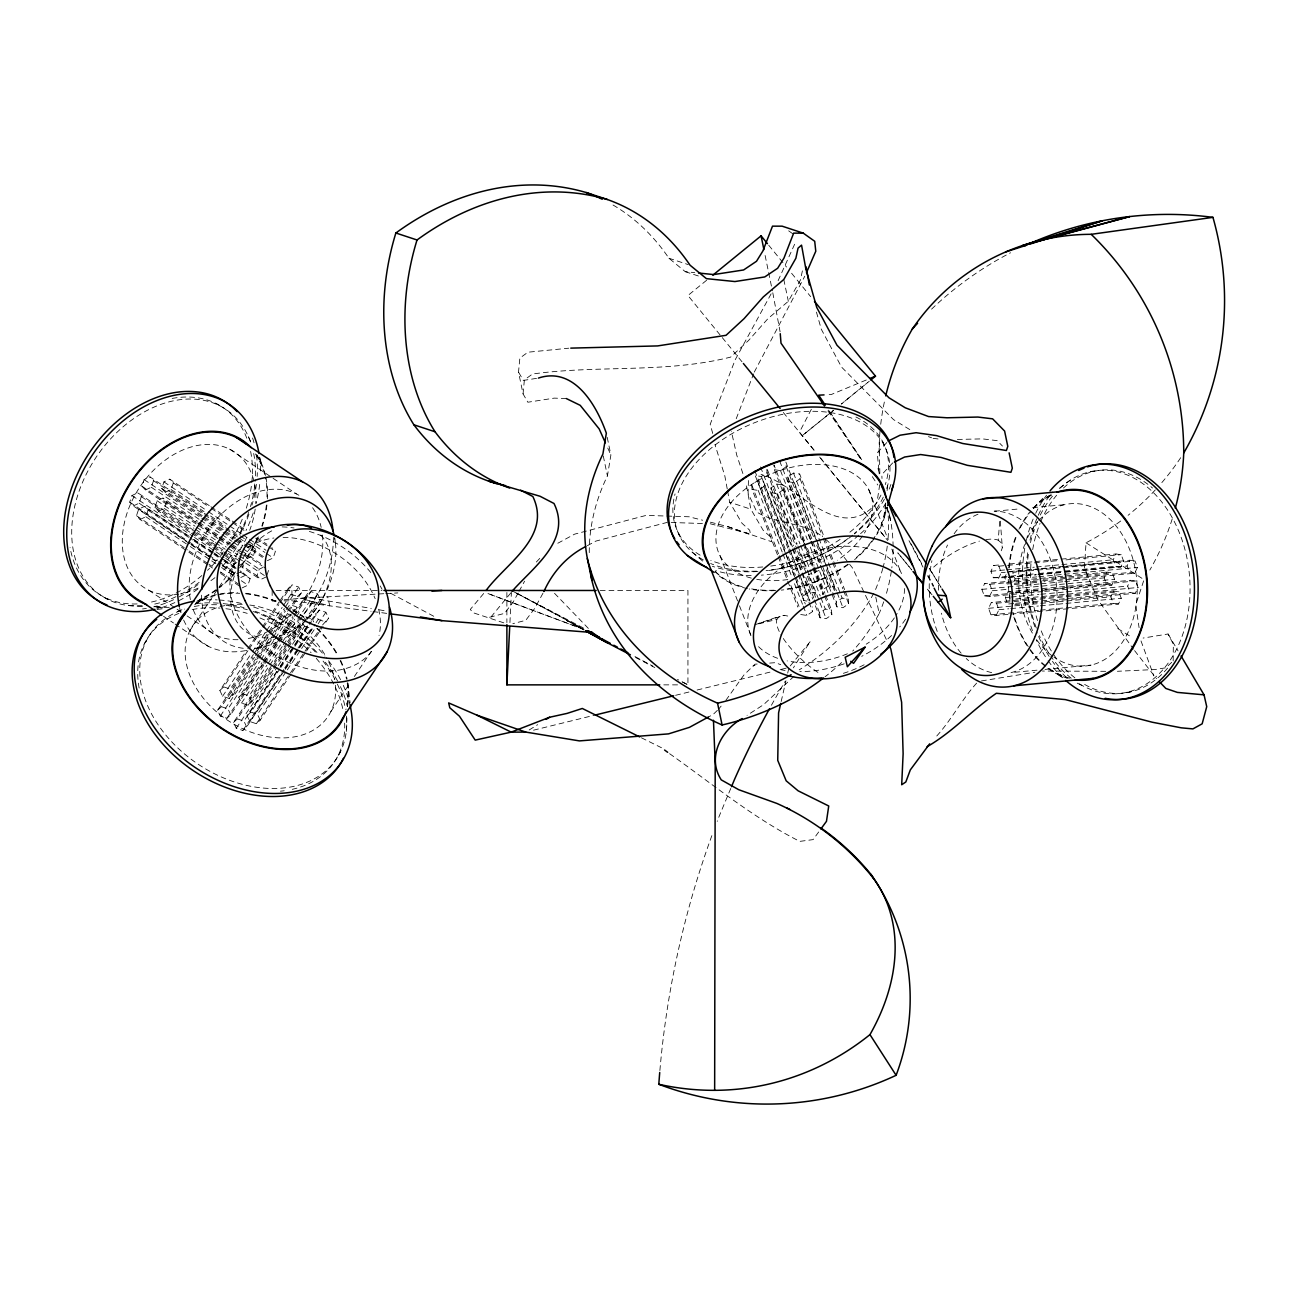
<?xml version="1.0" encoding="UTF-8"?>
<svg xmlns="http://www.w3.org/2000/svg" width="1289" height="1289" viewBox="0 0 1289 1289"><rect width="100%" height="100%" fill="white"/><g stroke="black" fill="none" stroke-linecap="round" stroke-linejoin="round"><path stroke-width="0.75" stroke-dasharray="5 3.75" d="M1173.183 660.951L1173.328 644.178L1168.076 633.995L1143.134 638.055M879.05 453.019L879.291 442.224A247.778 247.778 0 0 1 879.984 431.428M748.426 480.523L748.103 493.349L756.885 512.087C777.058 524.655 803.982 521.868 822.72 536.836M346.306 731.443L346.902 717.957M347.418 706.388L347.676 700.604M509.928 622.603L511.395 592.489M1120.721 520.998A256.318 256.318 0 0 1 1086.047 542.798L1084.42 567.788L1097.745 599.578L1133.385 649.06M1001.247 550.757L1002.326 547.777L1001.666 543.152L998.218 540.22L999.732 521.175M566.274 398.527L554.27 398.124L527.846 402.232L523.06 393.886L518.516 372.086L519.854 358.1L527.942 352.203L568.787 348.191M523.06 393.886L524.381 379.901L532.486 374.019C598.289 364.835 665.527 373.52 730.589 357.117L748.587 340.473L767.841 318.754L788.336 301.288L800.405 280.084L802.596 269.933M883.819 517.115L885.688 501.953M887.09 490.577L887.783 484.89M879.694 484.68L876.987 502.565C839.703 546.02 797.907 484.745 761.026 474.336M589.266 552.643A256.318 199.199 -11.8 0 1 607.425 475.899L610.889 455.017L606.732 435.021M781.182 701.49L785.952 680.689M787.692 673.132L788.997 667.46L779.217 669.861M884.463 517.082L887.106 507.512M189.29 543.442L133.315 505.933L129.722 502.114L131.945 495.54L137.746 492.801L195.364 531.422M217.938 538.528L145.496 489.981L141.919 486.162L144.126 479.605L149.927 476.866L202.615 512.168M133.315 505.933L139.115 503.193L141.339 496.619L137.746 492.801M207.545 564.727L140.05 519.499L136.473 515.681L138.696 509.107L144.497 506.368L192.238 538.367M145.496 489.981L151.296 487.242L153.52 480.684L149.927 476.866M140.05 519.499L145.85 516.76L148.074 510.202L144.497 506.368M189.789 532.148L158.499 511.185L154.922 507.35L157.145 500.793L162.946 498.053L197.523 521.223M201.519 516.551L165.298 492.269L161.705 488.45L163.929 481.893L169.729 479.154L209.253 505.626M158.499 511.185L164.315 508.43L166.523 501.872L162.946 498.053M165.298 492.269L171.099 489.53L173.322 482.972L169.729 479.154M222.207 565.5L235.388 574.33L231.794 570.511L234.018 563.954L239.818 561.214L228.298 553.48M239.335 552.868L247.569 558.395L253.369 555.656L255.593 549.082L247.069 541.96M242.123 587.897L247.923 585.158L250.147 578.6L239.98 570.366M266.372 576.844L260.571 579.583L256.994 575.764L259.218 569.19L265.018 566.451M266.936 575.2L268.595 570.286L263.665 566.967M267.371 560.683L273.171 557.944L275.395 551.37L271.802 547.551M794.62 244.266L777.67 281.647M736.212 418.716L753.582 373.891M754.274 372.102L804.771 276.233M730.75 788.465L719.343 815.856A904.491 895.613 -71.1 0 0 717.216 821.367M1042.769 591.554L989.485 596.565L984.297 595.856L981.864 589.379L984.635 583.579L1012.252 580.985M1006.419 577.714L993.336 577.746L990.903 571.269L993.674 565.468L1001.569 564.727M989.485 596.565L992.256 590.765L989.823 584.288L984.635 583.579M998.524 578.455L1001.295 572.654L998.862 566.177L993.674 565.468M1008.014 614.386L996.171 615.498L990.983 614.805L988.55 608.311L991.322 602.527L1038.676 598.08M1006.097 574.62L1004.711 577.52L1007.144 584.014L1040.674 580.856M996.171 615.498L998.943 609.713L996.51 603.22L991.322 602.527M1013.686 603.51L1007.772 604.058L1005.339 597.58L1008.111 591.78L1014.024 591.232M1013.718 581.806L1015.088 578.922L1012.671 572.429L1134.997 560.941L1137.43 567.418L1134.658 573.218L1043.897 581.742M1111.827 585.061L1106.623 584.368L1104.206 577.875L1106.961 572.09L1112.165 572.783L1114.582 579.277L1111.827 585.061L1070.386 588.96M1120.866 566.967L1115.662 566.258L1113.245 559.764L1116 553.98L1121.204 554.673L1123.621 561.166L1120.866 566.967L1063.634 572.332M1118.498 604.009L1113.309 603.316L1110.876 596.823L1113.648 591.039L1118.836 591.732L1121.269 598.225L1118.498 604.009L1009.98 614.208M1134.658 573.218L1129.47 572.509L1127.037 566.032L1129.809 560.232L1134.997 560.941M1135.303 593.278L1130.099 592.569L1127.666 586.076L1130.437 580.292L1135.625 580.985L1138.058 587.478L1135.303 593.278L1070.176 599.385M811.345 409.306L799.422 432.25L814.6 450.86M771.112 293.844L735.213 359.744L710.207 424.29L712.736 433.458M518.097 593.053L513.473 601.528L504.579 613.371L488.015 617.657M519.032 591.361L524.591 581.178M542.959 593.246L534.629 608.505L525.735 620.347L512.861 623.667M144.239 644.017L146.285 640.955M189.854 630.627L217.857 588.831M218.985 587.172L234.662 563.76M259.46 655.392L232.987 694.916L229.168 698.493L222.594 696.269L219.855 690.469L246.731 650.333M247.842 648.657L261.28 628.597M262.392 626.921L279.181 601.834M219.855 690.469L223.69 686.892L247.955 650.671M249.067 649.028L262.295 629.274M263.407 627.614L278.843 604.573M279.955 602.93L292.087 584.819L298.645 587.043L301.384 592.843L290.363 609.294M222.594 696.269L251.291 653.475M252.386 651.831L265.631 632.061M266.726 630.418L282.178 607.377M283.274 605.733L291.008 594.197L288.269 588.396L292.087 584.819M232.987 694.916L230.248 689.099L253.417 654.538M254.513 652.895L267.758 633.141M268.869 631.481L284.305 608.44M285.417 606.797L298.645 587.043M263.794 665.317L230.699 714.702L226.88 718.295L220.306 716.072L217.567 710.271L252.886 657.583M257.284 651.009L268.321 634.542M269.433 632.899L284.869 609.842M217.567 710.271L221.402 706.694L254.497 657.293M255.593 655.65L268.837 635.896M269.949 634.252L285.385 611.195M286.496 609.552L289.799 604.622L296.357 606.829L299.112 612.646L295.793 617.576M229.168 698.493L255.641 658.985M256.753 657.342L271.093 635.928M272.188 634.285L286.529 612.887M287.64 611.244L297.566 596.42L301.384 592.843M260.571 653.749L289.252 610.954M220.306 716.072L257.832 660.097M258.928 658.453L272.172 638.699M273.268 637.056L288.72 613.999L293.634 615.675M230.699 714.702L227.96 708.902L259.959 661.16M261.055 659.517L274.299 639.763M275.395 638.119L290.847 615.062M291.959 613.419L296.357 606.829M272.849 670.425L251.887 701.699L248.068 705.276L241.51 703.069L238.771 697.268L261.941 662.691M263.037 661.048L276.281 641.294M277.377 639.634L292.829 616.593M293.924 614.95L307.169 595.196L310.987 591.603L317.561 593.826L320.3 599.627L304.849 622.684M238.771 697.268L242.59 693.675L262.44 664.044M263.552 662.401L276.797 642.647M277.892 641.004L293.344 617.947M294.44 616.303L310.987 591.603M226.88 718.295L263.278 663.964M264.39 662.32L277.634 642.567M278.73 640.923L293.07 619.51M264.906 663.674L294.698 619.219M241.51 703.069L266.887 665.205M267.983 663.561L281.228 643.791M282.323 642.148L296.663 620.75M297.775 619.107L309.908 600.996L307.169 595.196M251.887 701.699L249.148 695.899L282.243 646.514M283.354 644.854L298.806 621.814M299.902 620.17L317.561 593.826M284.16 670.924L246.65 726.899L242.815 730.476L236.258 728.253L233.518 722.452L273.236 663.191M274.331 661.547L286.48 643.437M287.576 641.793L300.82 622.039M233.518 722.452L237.337 718.875L272.64 666.187M273.751 664.544L286.996 644.79M288.092 643.147L304.639 618.446M248.068 705.276L272.333 669.072M273.445 667.412L286.69 647.658M287.785 646.015L303.237 622.974M304.333 621.314L316.466 603.22L320.3 599.627M273.961 668.782L287.189 649.012M288.301 647.368L303.753 624.327M236.258 728.253L277.071 667.348M278.182 665.704L291.427 645.95M292.522 644.291L304.655 626.196L303.286 623.28M291.105 674.05L260.217 720.148L256.382 723.741L249.824 721.518L247.085 715.717L279.085 667.976M280.18 666.332L309.972 621.878M311.084 620.235L319.318 610.068L325.875 612.275L328.614 618.076L324.2 624.666M246.65 726.899L243.911 721.099L279.214 668.411M280.309 666.767L293.554 647.014M294.649 645.354L310.101 622.313M247.085 715.717L250.904 712.124L279.6 669.329M280.696 667.686L293.94 647.932M295.036 646.272L311.584 621.588M312.695 619.945L319.318 610.068M242.815 730.476L283.644 669.571M284.74 667.911L296.889 649.801M297.985 648.158L311.229 628.404L304.655 626.196M249.824 721.518L284.031 670.473M285.127 668.83L298.371 649.076M299.467 647.432L314.919 624.392M316.031 622.732L318.222 619.445L315.483 613.645M285.256 669.281L298.5 649.511M299.596 647.868L315.048 624.827M260.217 720.148L257.478 714.348L286.158 671.553M287.27 669.893L300.498 650.139M301.61 648.496L317.046 625.455M318.157 623.795L325.875 612.275M256.382 723.741L303.833 652.943M304.929 651.299L321.477 626.599M322.588 624.956L328.614 618.076M292.2 672.407L305.445 652.653M306.556 651.009L323.104 626.309M330.886 711.56L349.915 683.154M354.411 676.467L371.2 651.396M338.185 755.338L340.248 752.26M280.309 600.158L288.269 588.396M321.058 601.028L322.169 599.417M725.868 700.314L744.011 674.888L754.951 664.206L757.851 663.98L753.082 666.042M311.793 614.112L309.827 616.867A81.868 59.375 -56.2 0 0 334.641 537.658M818.676 831.985L813.101 839.622L799.744 841.379C752.824 817.629 712.027 783.664 669.217 753.421M976.643 683.122C961.159 700.298 950.783 721.26 934.863 738.033M536.337 562.036L541.138 556.945M483.681 593.488L470.276 609.455L473.144 612.742L505.659 623.457M510.879 592.827L491.431 616.432L494.299 619.719M758.689 623.844L776.864 619.445L779.41 616.271L784.244 615.336L791.075 616.722M718.746 708.982L721.131 706.098M790.254 665.914L810.459 641.31A904.491 895.613 -71.1 0 0 793.38 667.847M886.816 442.546L877.277 452.777L879.13 473.917M892.713 462.896L881.821 474.594L881.998 478.509M1033.311 508.188L1044.428 496.668M794.121 676.209L763.507 704.729L747.056 715.347M717.377 710.336L713.22 714.396L706.904 717.844M1171.733 662.32L1165.917 667.766L1155.089 669.523L1117.402 671.279M706.614 280.261L687.939 295.503L721.937 337.202M833.484 410.434L802.209 435.666L833.403 410.353M869.285 381.238L841.266 404.085L867.706 382.495M1045.588 498.537L1050.229 495.089M1059.51 488.193L1070.353 480.136M785.694 553.948L755.209 475.577L761.364 476.495L767.084 472.628L766.81 469.422M777.476 554.802L752.083 489.498L751.664 484.696L757.4 480.813L763.539 481.748L788.949 547.052M803.708 541.396L773.948 464.894L774.367 469.695L780.506 470.614L786.242 466.747L785.823 461.945L834.45 586.962L834.853 591.764L826.152 569.367M752.083 489.498L758.222 490.416L763.958 486.533L763.539 481.748M792.429 546.842L771.386 492.72L770.967 487.919L776.703 484.052L782.842 484.97L804.61 540.945M810.684 539.608L788.191 481.764L787.788 476.962L793.508 473.079L799.663 474.014L833.032 559.845M771.386 492.72L777.525 493.639L783.261 489.772L782.842 484.97M788.191 481.764L794.346 482.682L800.066 478.799L799.663 474.014M806.898 601.061L803.837 600.593L803.418 595.792L809.154 591.925L815.293 592.843L815.711 597.645L806.995 575.248M812.827 568.594L822.978 594.712L822.575 589.911L828.295 586.044L834.45 586.962M800.711 614.515L806.85 615.433L812.586 611.566L812.167 606.765M819.997 617.753L819.595 612.952L825.314 609.069L831.469 609.987L831.872 614.789L826.152 618.672L819.997 617.753L813.472 600.948M836.819 606.781L836.4 601.979L842.136 598.112L848.275 599.031L848.694 603.832L842.958 607.699L836.819 606.781L820.851 565.726M529.183 729.977L537.674 724.676M557.815 543.249L574.62 534.145L646.143 515.391L689.035 516.776L702.618 520.224M587.365 545.666L595.776 541.122L667.299 522.367M247.649 547.326L252 545.263M236.838 573.653L241.188 571.591L243.412 565.033L238.465 561.714M240.753 577.52L246.57 574.781M177.366 611.824L184.601 608.472M195.461 603.445L204.516 599.24M866.272 379.997L831.196 394.547L825.83 394.821M755.048 624.73L779.41 616.271M758.705 623.554L784.244 615.336M198.425 600.336L204.113 598.724M533.533 730.186L595.437 714.976M675.597 695.303L689.277 691.935M697.107 690.018L771.402 671.778M254.755 648.705L260.233 647.577M981.396 680.946L1034.825 672.262M536.53 378.37L523.318 380.416L518.516 372.086M157.306 609.391L165.266 608.44M1090.317 471.661L1093.99 471.323M994.576 511.234L1020.614 508.784M1032.634 507.657L1064.682 504.644M1009.464 563.986L1033.134 561.762M1035.115 561.585L1116 553.98M998.862 566.177L1032.408 563.019M1034.39 562.842L1058.06 560.618M1065.955 559.877L1121.204 554.673M990.903 571.269L1004.711 569.964M1006.693 569.786L1034.31 567.192M1036.292 566.999L1059.961 564.775M1061.943 564.598L1113.245 559.764M1009.448 571.543L1039.047 568.755M1041.013 568.578L1064.698 566.354M1066.664 566.161L1129.809 560.232M1001.295 572.654L1005.243 572.284M1007.208 572.107L1060.493 567.096M1062.458 566.918L1123.621 561.166M993.336 577.746L1036.743 573.669M1038.725 573.492L1115.662 566.258M1008.659 577.15L1036.275 574.556M1038.257 574.362L1127.037 566.032M1008.401 577.52L1036.018 574.926M1037.999 574.749L1061.669 572.525M1015.088 578.922L1036.807 576.876M1038.773 576.699L1062.442 574.459M1064.424 574.282L1137.43 567.418M1014.234 580.807L1106.961 572.09M989.823 584.288L1041.125 579.47M1043.107 579.277L1066.776 577.053M1068.742 576.86L1112.165 572.783M1042.656 580.678L1129.47 572.509M1014.298 584.513L1041.931 581.919M981.864 589.379L1039.079 583.998M1041.061 583.804L1062.764 581.774M1064.73 581.581L1104.206 577.875M992.256 590.765L1008.046 589.282M1015.925 588.541L1114.582 579.277M1015.99 591.039L1130.437 580.292M1015.265 592.296L1042.898 589.701M1044.863 589.524L1068.549 587.301M1070.514 587.107L1135.625 580.985M984.297 595.856L1013.895 593.085M1015.861 592.892L1106.623 584.368M1044.735 591.377L1068.42 589.154M1005.339 597.58L1009.287 597.21M1011.253 597.016L1038.886 594.422M1040.851 594.245L1064.537 592.022M1066.502 591.828L1127.666 586.076M1015.732 598.966L1138.058 587.478M1040.642 597.887L1064.327 595.663M1066.293 595.486L1113.648 591.039M996.51 603.22L1118.836 591.732M1015.668 603.316L1130.099 592.569M1014.926 604.573L1042.559 601.979M1044.525 601.802L1068.21 599.578M988.55 608.311L1110.876 596.823M998.943 609.713L1008.804 608.779M1010.769 608.601L1038.402 606.007M1040.368 605.814L1064.053 603.59M1066.019 603.413L1121.269 598.225M990.983 614.805L1038.338 610.358M1040.304 610.164L1113.309 603.316M1037.001 670.167L1010.963 672.616A81.481 59.085 84.6 0 0 1056.481 585.754A81.481 59.085 84.6 0 0 994.173 511.089M1045.008 669.41L1091.09 665.092M1126.618 692.322L1130.292 691.984M284.273 599.788L308.49 597.564L371.296 608.424M272.156 590.475L272.156 600.851L275.411 600.577M769.678 663.094L775.591 662.643L780.683 664.721M383.784 593.697L300.144 598.338L329.775 605.846L327.664 596.807M385.798 593.584L397.818 592.924M957.34 439.452L982.444 438.872L997.138 440.645L1002.471 446.058M1105.672 671.311L1042.366 671.037M276.12 590.475L381.931 590.475M600.191 590.475L687.939 590.475L687.939 684.862L677.482 679.4M272.156 600.851L276.12 600.851M284.015 600.851L291.926 600.851L371.103 611.308M663.787 684.862L677.869 684.862M671.198 522.496L706.291 523.624M128.771 605.588L144.175 606.281M159.594 606.974L153.81 606.716A95.644 69.364 -56.2 0 0 165.153 607.989M613.032 205.015A256.318 199.199 -71.8 0 1 668.91 258.235L685.265 271.673L694.755 272.64M933.091 438.357L938.666 439.033M373.069 611.566L386.845 613.387M1008.111 591.78L1013.299 592.489M379.143 609.794L386.99 611.147M710.384 522.19L727.85 526.621L771.708 541.751L770.854 537.207L763.152 530.246L750.826 509.187L745.944 482.698M710.191 523.753L749.006 533.598M668.91 258.235L688.31 264.632M685.265 271.673L699.363 276.313M727.576 490.867L729.671 502.211L750.826 509.187M291.008 594.197L297.566 596.42M309.908 600.996L316.466 603.22M318.222 619.445L324.796 621.669M305.751 616.803L312.309 619.026L313.678 621.926M223.69 686.892L230.248 689.099M242.59 693.675L249.148 695.899M250.904 712.124L257.478 714.348M221.402 706.694L227.96 708.902M237.337 718.875L243.911 721.099M727.85 526.621L750.552 534.774L749.699 530.23L741.997 523.27L729.671 502.211M582.805 628.984L487.274 593.278L583.144 629.209M928.451 436.617L931.544 437.777M1057.496 673.551L1066.47 677.917M1077.233 683.154L1084.42 686.65M641.439 737.807L661.483 747.733M516.663 593.278L583.756 629.306M516.776 593.23L583.724 628.146M635.638 657.551L654.812 667.557M513.264 591.425L583.836 629.177M634.994 656.552L652.653 665.994M682.638 682.042L687.939 684.862M390.76 593.311L434.876 616.883M583.836 629.854L566.596 620.363L580.646 628.049M566.596 620.363L583.998 629.918M909.808 429.608L893.519 419.602L841.508 367.027L821.27 329.194L816.372 311.857M1117.724 628.516L1131.629 637.185M1086.047 542.798L1144.036 579.631L1135.754 604.815L1139.073 627.63M216.198 403.521L219.259 405.568M229.587 449.136L271.367 477.139M273.042 478.267L296.438 493.945M210.897 506.722L230.65 519.966M232.294 521.078L245.458 529.892M256.994 537.626L266.871 544.248M173.322 482.972L209.543 507.238M211.187 508.349L230.94 521.578M232.584 522.689L244.104 530.407M255.625 538.141L267.161 545.859M268.805 546.955L275.395 551.37M163.929 481.893L206.739 510.573M208.383 511.669L228.137 524.913M229.78 526.025L241.301 533.743M242.96 534.838L247.891 538.158M249.534 539.253L266.001 550.29M171.099 489.53L204.033 511.604M210.606 516.019L225.43 525.944M232.004 530.359L238.594 534.774M240.237 535.87L246.827 540.284M248.471 541.396L264.938 552.417M266.581 553.529L273.171 557.944M204.258 513.264L224.012 526.508M225.672 527.604L237.192 535.338M153.52 480.684L202.905 513.779M204.548 514.891L224.302 528.119M225.962 529.231L237.482 536.949M239.126 538.061L255.593 549.082M161.705 488.45L202.872 516.035M204.516 517.131L224.27 530.375M225.913 531.471L235.79 538.093M237.45 539.205L263.778 556.848M203.163 517.646L222.916 530.891M224.56 531.986L234.437 538.609M236.08 539.72L242.67 544.135M244.314 545.231L262.424 557.364M144.126 479.605L200.101 517.115M201.761 518.21L221.515 531.455M223.158 532.55L233.035 539.173M234.679 540.284L242.912 545.795M151.296 487.242L199.038 519.241M200.681 520.353L220.451 533.582M222.095 534.693L231.972 541.316M233.615 542.411L241.849 547.922M243.492 549.033L253.369 555.656M199.167 522.319L218.921 535.563M220.564 536.659L230.441 543.281M232.084 544.393L240.318 549.904M241.961 551.015L263.375 565.355M166.523 501.872L196.154 521.739M197.813 522.835L217.567 536.079M219.211 537.175L229.088 543.797M230.731 544.909L262.005 565.871M141.919 486.162L196.234 522.577M197.894 523.672L217.648 536.917M219.291 538.012L229.168 544.635M230.812 545.746L239.045 551.257M219.581 539.64L227.815 545.15M229.458 546.262L237.692 551.773M157.145 500.793L195.01 526.17M196.653 527.265L216.407 540.51M218.05 541.606L226.284 547.132M227.927 548.228L237.804 554.85M239.464 555.962L259.218 569.19M164.315 508.43L193.946 528.297M195.59 529.392L213.7 541.541M215.344 542.637L225.221 549.259M226.864 550.355L236.741 556.977M238.384 558.089L264.728 575.732M197.024 532.518L226.655 552.385M141.339 496.619L192.367 530.826M194.011 531.938L212.121 544.071M213.765 545.166L221.998 550.693M223.642 551.789L236.822 560.618M154.922 507.35L191.143 531.632M192.786 532.728L212.54 545.972M214.183 547.068L222.417 552.594M224.06 553.69L237.24 562.52M238.884 563.615L256.994 575.764M191.433 533.243L211.187 546.488M212.83 547.583L222.707 554.206M224.35 555.301L237.53 564.131M239.174 565.243L260.571 579.583M131.945 495.54L192.867 536.369M194.51 537.465L214.264 550.709M215.907 551.805L224.141 557.331M225.784 558.427L234.018 563.954M193.882 539.463L211.992 551.611M213.636 552.707L221.869 558.234M223.513 559.329L238.336 569.255M139.115 503.193L191.803 538.496M193.447 539.592L213.201 552.836M214.844 553.948L223.078 559.458M224.721 560.554L237.885 569.384M148.074 510.202L192.528 539.978M194.172 541.09L212.282 553.223M213.926 554.334L222.159 559.845M223.803 560.941L238.626 570.882M240.27 571.978L250.147 578.6M129.722 502.114L187.356 540.719M189 541.831L207.11 553.964M208.754 555.06L216.987 560.586M218.631 561.682L231.794 570.511M138.696 509.107L189.725 543.313M191.368 544.409L211.122 557.654M212.766 558.765L216.069 560.973M222.659 565.372L239.11 576.409M190.933 544.538L210.687 557.783M212.331 558.894L215.634 561.102M145.85 516.76L188.661 545.44M190.305 546.552L210.059 559.78M211.702 560.892L219.936 566.403M221.579 567.514L234.759 576.344M241.349 580.743L247.923 585.158M136.473 515.681L187.501 549.871M189.145 550.983L207.255 563.116M208.915 564.228L212.202 566.419M220.435 571.945L238.546 584.078M209.205 565.839L212.492 568.046M220.725 573.557L240.479 586.801M148.638 590.169L175.385 608.086M177.06 609.214L185.423 614.805M187.082 615.933L215.505 634.978M163.51 616.287L173.467 622.958M175.111 624.069L208.286 646.305M104.876 597.484L107.938 599.53M1057.351 674.195L1063.796 678.707M788.659 230.828L793.557 234.324M692.193 552.175L704.358 562.503M715.024 571.559L718.07 574.137M825.443 539.173L839.187 550.967L852.674 568.191L887.444 641.841M554.528 593.294L588.461 628.516M1134.594 650.639L1156.523 678.691M243.992 554.56L247.569 558.395M768.711 245.2L786.516 267.032M791.607 273.268L810.668 296.647M722.259 337.589L742.609 362.531M783.277 412.432L814.294 450.457M820.61 458.207L887.718 540.478M897.837 552.884L911.758 569.964L897.917 553.029M932.028 594.793L926.952 588.59L931.834 594.616M819.659 457.063L886.606 539.156M827.909 410.901L862.212 460.463L828.763 410.224M828.537 410.144L861.374 460.044M872.331 476.672L877.793 485.002M929.514 568.739L941.018 587.365L929.482 568.465M1168.076 633.995L1178.065 650.897M911.065 543.91L923.327 566.725M928.032 575.49L933.687 586.012M908.987 540.655L923.005 567.112M927.677 575.941L933.236 586.463M248.374 436.649L251.726 443.883M256.769 454.743L260.958 463.798M607.764 448.056L610.889 455.017M882.965 442.143L884.431 445.897M868.673 489.53L888.218 539.785M891.827 549.082L900.512 571.414M833.757 561.714L844.649 589.701M845.375 591.554L848.275 599.031M800.066 478.799L822.559 536.643M823.284 538.512L832.001 560.908M832.726 562.777L842.877 588.896M843.602 590.765L848.694 603.832M793.508 473.079L818.193 536.53M818.918 538.399L842.136 598.112M794.346 482.682L836.432 590.91M837.157 592.779L842.958 607.699M786.242 466.747L813.81 537.642M816.71 545.102L823.252 561.907M787.788 476.962L832.049 590.781M832.775 592.65L836.4 601.979M811.409 541.477L820.126 563.873M779.684 461.027L810.153 539.382M810.878 541.251L819.595 563.647M820.32 565.517L828.295 586.044M780.506 470.614L807.349 539.656M810.265 547.116L828.408 593.778M807.51 548.405L814.052 565.21M814.777 567.063L824.928 593.198M825.653 595.067L831.469 609.987M804.433 543.265L822.575 589.911M783.261 489.772L813.005 566.274M813.73 568.143L823.897 594.261M824.622 596.13L831.872 614.789M774.367 469.695L802.66 542.476M803.385 544.329L812.102 566.725M776.703 484.052L799.921 543.765M800.646 545.618L809.347 568.014M810.088 569.883L820.239 596.001M820.964 597.87L825.314 609.069M777.525 493.639L797.118 544.022M797.843 545.892L806.56 568.288M807.285 570.157L826.152 618.672M767.406 469.695L796.425 544.329M799.325 551.789L805.867 568.578M808.767 576.054L815.293 592.843M767.084 472.628L796.844 549.13M797.569 550.999L806.269 573.379M770.967 487.919L793.46 545.779M794.185 547.632L802.902 570.028M805.802 577.488L813.778 598.015M814.503 599.884L819.595 612.952M793.154 548.711L801.855 571.091M802.58 572.961L812.747 599.079M760.526 466.908L791.736 547.132M792.461 549.001L801.162 571.398M801.887 573.267L809.154 591.925M789.674 548.921L799.099 573.17M799.824 575.039L809.991 601.157M761.364 476.495L790.383 551.144M791.108 552.997L800.55 577.263M801.275 579.132L809.975 601.512M763.958 486.533L787.901 548.115M788.626 549.984L808.219 600.368M808.944 602.237L812.586 611.566M754.806 470.775L785.275 549.146M788.175 556.606L795.442 575.281M796.167 577.134L803.418 595.792M757.4 480.813L794.411 575.99M795.136 577.843L805.303 603.977M786.419 555.817L795.845 580.066M796.57 581.935L803.837 600.593M758.222 490.416L782.181 551.998M782.906 553.867L791.607 576.247M794.507 583.724L802.499 604.235M803.224 606.104L806.85 615.433M751.664 484.696L778.524 553.738M779.249 555.607L787.95 578.004M790.85 585.464L799.567 607.86M778.202 556.671L797.794 607.055M719.939 555.543L738.758 603.929M739.483 605.798L751.777 637.427M678.417 532.921L679.867 536.675M1141.007 640.939L1153.864 675.903M742.883 473.53L736.76 455.178L731.362 431.251M259.879 457.724L261.474 463.396M877.986 468.471L880.016 476.076M887.074 507.383L890.618 520.692A247.778 192.56 -11.8 0 1 893.084 545.827M888.878 512.474L890.618 520.692L888.733 511.62M875.779 597.113L879.179 613.467A216.294 168.102 -11.8 0 1 852.722 651.074M783.793 279.487L788.336 301.288M603.268 455.903L607.425 475.899M765.118 255.48L772.385 290.798M772.788 292.764L780.103 331.805M334.608 538.109L335.269 541.589M727.238 488.966L724.789 475.738L714.928 444.512M347.724 683.009L350.109 702.892M1000.328 521.175L1002.326 547.777M879.291 442.224L879.855 474.98M506.883 592.489L506.883 622.603M291.926 590.475L291.926 600.851M1069.902 678.159A94.967 68.865 84.6 0 1 1047.409 667.235M1045.782 665.978A94.967 68.865 84.6 0 1 1013.315 613.29M1010.189 598.418A94.967 68.865 84.6 0 1 1009.271 590.829M1009.223 568.03A94.967 68.865 84.6 0 1 1016.376 536.562M1020.227 527.862A94.967 68.865 84.6 0 1 1030.862 511.604M1033.569 508.575A94.967 68.865 84.6 0 1 1052.146 494.928M1059.816 488.338A112.062 81.271 84.6 0 1 1189.409 574.668A112.062 81.271 84.6 0 1 1077.733 682.832M1071.223 678.207A112.062 81.271 84.6 0 1 1050.922 656.327M1048.666 652.927A112.062 81.271 84.6 0 1 1039.369 635.59M1036.34 628.13A112.062 81.271 84.6 0 1 1028.719 551.837M1030.507 542.588A112.062 81.271 84.6 0 1 1037.822 520.273M1040.271 515.052A112.062 81.271 84.6 0 1 1052.984 495.54M1167.625 668.089A112.062 81.271 84.6 0 1 1083.066 683.508M1074.897 677.853A112.062 81.271 84.6 0 1 1053.451 654.296M1051.308 650.961A112.062 81.271 84.6 0 1 1040.014 627.791M1037.532 620.605A112.062 81.271 84.6 0 1 1031.184 561.053M1032.698 549.613A112.062 81.271 84.6 0 1 1040.014 523.447M1040.755 521.674A112.062 81.271 84.6 0 1 1056.658 495.202M1063.489 487.999A112.062 81.271 84.6 0 1 1152.511 488.015M991.676 672.616A81.481 59.085 84.6 0 1 966.202 658.486M961.127 653.169A81.481 59.085 84.6 0 1 941.437 613.177M938.473 590.185A81.481 59.085 84.6 0 1 947.528 545.021M954.134 533.759A81.481 59.085 84.6 0 1 978.963 513.844M1068.033 678.352A95.644 69.364 84.6 0 1 1046.587 667.364M1045.121 666.204A95.644 69.364 84.6 0 1 1027.961 647.142M1026.834 645.418A95.644 69.364 84.6 0 1 1013.363 615.32M1009.996 600.4A95.644 69.364 84.6 0 1 1008.256 579.309M1008.723 567.917A95.644 69.364 84.6 0 1 1016.634 534.436M1018.922 529.263A95.644 69.364 84.6 0 1 1029.331 512.523M1033.246 508.027A95.644 69.364 84.6 0 1 1051.953 494.283M1062.732 677.772A118.089 85.638 84.6 0 1 1047.651 660.065M1045.443 656.746A118.089 85.638 84.6 0 1 1036.243 639.763M1032.457 630.611A118.089 85.638 84.6 0 1 1025.899 542.395M1026.318 540.478A118.089 85.638 84.6 0 1 1033.391 518.42M1035.679 513.344A118.089 85.638 84.6 0 1 1046.571 495.202M1038.805 520.547A81.481 59.085 84.6 0 1 1116.387 526.331A81.481 59.085 84.6 0 1 1128.117 632.222A81.481 59.085 84.6 0 1 1053.935 657.116M1052.356 656.004A81.481 59.085 84.6 0 1 1034.406 636.444M1032.36 633.092A81.481 59.085 84.6 0 1 1024.642 544.651M1027.655 537.497A81.481 59.085 84.6 0 1 1037.548 522.013M1066.39 677.434A118.089 85.638 84.6 0 1 1052.469 661.354M1049.117 656.391A118.089 85.638 84.6 0 1 1036.839 632.126M1034.858 626.76A118.089 85.638 84.6 0 1 1028.09 549.871M1029.992 540.123A118.089 85.638 84.6 0 1 1052.501 491.947M937.232 631.433A94.967 68.865 84.6 0 1 931.915 560.715M344.646 723.097A112.062 81.271 33.8 0 1 292.249 789.335M284.225 790.753A112.062 81.271 33.8 0 1 280.422 791.172M139.148 688.052A112.062 81.271 33.8 0 1 180.637 612.758M192.174 609.584A112.062 81.271 33.8 0 1 219.968 608.102M225.929 608.714A112.062 81.271 33.8 0 1 247.214 613.371M259.959 617.963A112.062 81.271 33.8 0 1 311.068 652.685M316.24 658.341A112.062 81.271 33.8 0 1 333.69 683.927M335.349 687.295A112.062 81.271 33.8 0 1 343.277 711.302M346.435 716.12A112.062 81.271 33.8 0 1 198.812 764.651A112.062 81.271 33.8 0 1 184.553 609.069M194.22 606.523A112.062 81.271 33.8 0 1 222.014 605.04M226.091 605.427A112.062 81.271 33.8 0 1 247.327 609.729M253.095 611.55A112.062 81.271 33.8 0 1 317.03 653.845M323.072 661.08A112.062 81.271 33.8 0 1 334.866 679.174M337.412 684.233A112.062 81.271 33.8 0 1 345.323 708.241M335.382 685.281A81.481 59.085 33.8 0 1 269.836 736.986A81.481 59.085 33.8 0 1 186.228 663.013A81.481 59.085 33.8 0 1 244.04 604.444M249.808 605.04A81.481 59.085 33.8 0 1 327.1 658.663M328.824 662.095A81.481 59.085 33.8 0 1 334.576 679.545M195.896 603.687A118.089 85.638 33.8 0 1 221.128 603.381M223.11 603.59A118.089 85.638 33.8 0 1 243.992 607.699M255.093 611.276A118.089 85.638 33.8 0 1 318.947 654.619M325.311 662.24A118.089 85.638 33.8 0 1 338.781 683.315M340.425 686.634A118.089 85.638 33.8 0 1 347.595 706.549M197.942 600.626A118.089 85.638 33.8 0 1 217.213 599.884M219.194 599.997A118.089 85.638 33.8 0 1 244.137 604.122M253.627 606.974A118.089 85.638 33.8 0 1 324.909 656.101M328.55 660.725A118.089 85.638 33.8 0 1 340.844 680.254M343.293 685.361A118.089 85.638 33.8 0 1 350.463 707.081M195.702 603.3A95.644 69.364 33.8 0 1 237.514 592.666M245.7 593.262A95.644 69.364 33.8 0 1 277.538 601.834M292.877 609.616A95.644 69.364 33.8 0 1 304.123 617.093M317.207 628.21A95.644 69.364 33.8 0 1 338.153 655.489M340.715 660.532A95.644 69.364 33.8 0 1 347.112 679.174M347.837 683.025A95.644 69.364 33.8 0 1 346.95 708.241M371.651 651.299A81.481 59.085 33.8 0 1 272.108 653.201A81.481 59.085 33.8 0 1 236.515 560.393M248.439 547.632A81.481 59.085 33.8 0 1 273.896 538.012M283.097 537.4A81.481 59.085 33.8 0 1 375.163 598.708M378.628 609.23A81.481 59.085 33.8 0 1 379.03 635.493M282.13 526.895A94.967 68.865 33.8 0 1 294.037 527.974M309.36 531.439A94.967 68.865 33.8 0 1 372.457 574.636M380.174 585.931A94.967 68.865 33.8 0 1 382.06 589.266M194.607 604.847A94.967 68.865 33.8 0 1 239.706 593.311M245.812 593.826A94.967 68.865 33.8 0 1 279.149 603.091M292.635 610.051A94.967 68.865 33.8 0 1 303.801 617.479M316.804 628.516A94.967 68.865 33.8 0 1 337.605 655.602M340.151 660.613A94.967 68.865 33.8 0 1 346.499 679.126M347.208 682.944A94.967 68.865 33.8 0 1 345.855 709.772M933.687 567.112A47.484 16.612 -31.3 0 1 979.414 541.122M985.876 539.656A47.484 16.612 -31.3 0 1 998.218 540.22M178.752 594.197A81.481 59.085 -56.2 0 1 122.826 532.003A81.481 59.085 -56.2 0 1 195.896 445.785A81.481 59.085 -56.2 0 1 255.754 503.322M255.174 509.091A81.481 59.085 -56.2 0 1 249.695 530.327M246.731 537.384A81.481 59.085 -56.2 0 1 220.677 572.864M214.941 577.681A81.481 59.085 -56.2 0 1 210.043 581.242M198.103 588.106A81.481 59.085 -56.2 0 1 180.653 593.858M312.583 507.721A81.481 59.085 -56.2 0 1 321.17 527.362M322.411 534.983A81.481 59.085 -56.2 0 1 291.668 613.725M290.315 615.062A81.481 59.085 -56.2 0 1 247.52 638.667M237.998 639.698A81.481 59.085 -56.2 0 1 192.319 607.151M190.369 599.643A81.481 59.085 -56.2 0 1 222.53 512.99A81.481 59.085 -56.2 0 1 299.821 495.814M303.237 623.86A81.868 59.375 -56.2 0 1 281.211 640.053M277.763 641.777A81.868 59.375 -56.2 0 1 254.481 648.383M243.283 648.286A81.868 59.375 -56.2 0 1 201.583 595.18M333.352 537.4A94.967 68.865 -56.2 0 1 303.141 614.982M300.627 617.802A94.967 68.865 -56.2 0 1 279.197 636.347M277.57 637.411A94.967 68.865 -56.2 0 1 254.851 648.27M245.603 650.607A94.967 68.865 -56.2 0 1 183.618 619.977M180.863 612.613A94.967 68.865 -56.2 0 1 179.332 606.684M320.816 535.016A61.405 44.535 -56.2 0 1 307.749 618.462M306.331 619.848A61.405 44.535 -56.2 0 1 247.923 632.947A61.405 44.535 -56.2 0 1 234.372 575.829M242.96 557.992A61.405 44.535 -56.2 0 1 272.575 530.423M142.128 605.878A112.062 81.271 -56.2 0 1 96.24 457.079A112.062 81.271 -56.2 0 1 251.146 443.835M253.675 453.502A112.062 81.271 -56.2 0 1 255.174 481.313M254.771 485.373A112.062 81.271 -56.2 0 1 250.469 506.609M248.664 512.378A112.062 81.271 -56.2 0 1 238.626 535.322M199.118 582.354A112.062 81.271 -56.2 0 1 181.024 594.148M175.965 596.694A112.062 81.271 -56.2 0 1 151.973 604.622M172.162 398.446A112.062 81.271 -56.2 0 1 247.44 439.936M250.614 451.456A112.062 81.271 -56.2 0 1 245.603 510.331M242.251 519.241A112.062 81.271 -56.2 0 1 229.635 543.313M222.9 552.965A112.062 81.271 -56.2 0 1 216.794 560.522M215.521 561.972A112.062 81.271 -56.2 0 1 207.513 570.35M201.857 575.522A112.062 81.271 -56.2 0 1 148.912 602.559M137.101 603.929A112.062 81.271 -56.2 0 1 70.073 547.551M256.898 454.985A95.644 69.364 -56.2 0 1 265.502 475.48M265.905 477.333A95.644 69.364 -56.2 0 1 267.451 498.843M266.936 504.998A95.644 69.364 -56.2 0 1 262.344 526.138M258.364 536.82A95.644 69.364 -56.2 0 1 239.577 567.966M234.614 573.718A95.644 69.364 -56.2 0 1 219.436 587.768M216.262 590.136A95.644 69.364 -56.2 0 1 195.976 601.657M259.572 457.241A118.089 85.638 -56.2 0 1 260.41 474.513M259.685 484.455A118.089 85.638 -56.2 0 1 256.092 503.435M253.24 512.909A118.089 85.638 -56.2 0 1 246.054 530.472M240.689 540.655A118.089 85.638 -56.2 0 1 220.193 568.852M197.91 589.009A118.089 85.638 -56.2 0 1 176.625 601.754M174.853 602.575A118.089 85.638 -56.2 0 1 156.726 608.924M255.367 453.905A94.967 68.865 -56.2 0 1 265.647 479.105M266.307 483.214A94.967 68.865 -56.2 0 1 266.968 496.958M266.388 505.095A94.967 68.865 -56.2 0 1 261.828 526.089M257.123 538.431A94.967 68.865 -56.2 0 1 241.575 564.63M235.549 571.945A94.967 68.865 -56.2 0 1 199.602 599.433M169.262 607.312A94.967 68.865 -56.2 0 1 152.231 605.621M252.58 438.018A118.089 85.638 -56.2 0 1 254.723 445.446M256.511 455.178A118.089 85.638 -56.2 0 1 257.156 476.431M256.398 484.261A118.089 85.638 -56.2 0 1 251.967 505.191M248.938 514.375A118.089 85.638 -56.2 0 1 239.48 535.257M197.974 584.594A118.089 85.638 -56.2 0 1 176.883 598.08M173.564 599.707A118.089 85.638 -56.2 0 1 153.665 606.877M146.366 608.392A118.089 85.638 -56.2 0 1 142.531 608.94M880.725 424.258A247.778 247.778 0 0 1 884.915 399.397M931.576 309.134A342.632 342.632 0 0 1 1010.576 252.757M1180.692 457.708A256.318 256.318 0 0 1 1161.55 482.94M1155.331 489.884A256.318 256.318 0 0 1 1128.101 515.294M1172.217 518.935A256.318 256.318 0 0 1 1149.82 570.06M659.887 1070.514A904.491 895.613 -71.1 0 1 712.35 834.305M771.418 705.26A904.491 895.613 -71.1 0 1 785.194 681.333M841.556 662.546A216.294 168.102 -11.8 0 1 825.073 676.773M873.765 593.311A216.294 168.102 -11.8 0 1 799.212 669.861M893.084 549.211A247.778 192.56 -11.8 0 1 891.811 567.917M891.327 571.333A247.778 192.56 -11.8 0 1 885.414 596.759M883.722 601.802A247.778 192.56 -11.8 0 1 879.179 613.467M887.364 507.205A247.778 192.56 -11.8 0 1 887.992 539.301M887.267 546.117A247.778 192.56 -11.8 0 1 883.303 566.516M882.852 568.207A247.778 192.56 -11.8 0 1 874.651 591.667M703.295 559.925A112.062 73.908 -21.3 0 1 756.321 422.035A112.062 73.908 -21.3 0 1 886.155 490.094M883.271 497.103A112.062 73.908 -21.3 0 1 854.333 533.469M848.114 538.448A112.062 73.908 -21.3 0 1 766.085 570.544M756.643 571.172A112.062 73.908 -21.3 0 1 710.626 563.519M885.672 503.548A94.967 62.629 -21.3 0 1 872.927 539.495M871.799 541.058A94.967 62.629 -21.3 0 1 854.188 559.362M847.92 564.195A94.967 62.629 -21.3 0 1 783.857 589.363M774.077 590.185A94.967 62.629 -21.3 0 1 749.634 588.541M742.238 586.769A94.967 62.629 -21.3 0 1 715.282 571.51M855.944 417.008A112.062 73.908 -21.3 0 1 885.285 484.6M880.967 495.089A112.062 73.908 -21.3 0 1 848.243 533.469M840.122 539.366A112.062 73.908 -21.3 0 1 770.242 566.145M762.766 566.967A112.062 73.908 -21.3 0 1 710.803 560.425M700.104 555.172A112.062 73.908 -21.3 0 1 675.049 493.929M886.188 507.27A95.644 63.08 -21.3 0 1 876.633 534.871M874.587 538.029A95.644 63.08 -21.3 0 1 854.623 559.619M848.307 564.485A95.644 63.08 -21.3 0 1 781.327 590.12M775.881 590.571A95.644 63.08 -21.3 0 1 749.312 589.009M747.427 588.622A95.644 63.08 -21.3 0 1 717.522 574.507M751.358 578.117A81.481 53.735 -21.3 0 1 727.109 507.64A81.481 53.735 -21.3 0 1 832.033 465.796A81.481 53.735 -21.3 0 1 864.436 533.05M862.502 536.015A81.481 53.735 -21.3 0 1 837.512 560.232M819.111 570.399A81.481 53.735 -21.3 0 1 808.267 574.62M787.821 579.534A81.481 53.735 -21.3 0 1 753.292 578.6M904.54 588.541A81.481 53.735 -21.3 0 1 896.274 614.934M894.357 617.898A81.481 53.735 -21.3 0 1 866.208 644.178M847.405 653.797A81.481 53.735 -21.3 0 1 787.112 660.903M777.638 658.292A81.481 53.735 -21.3 0 1 756.82 644.79M750.907 635.638A81.481 53.735 -21.3 0 1 806.946 554.238A81.481 53.735 -21.3 0 1 902.816 576.989M885.881 502.903A118.089 77.888 -21.3 0 1 860.295 533.92M858.845 535.193A118.089 77.888 -21.3 0 1 761.332 575.152M751.165 575.555A118.089 77.888 -21.3 0 1 715.701 570.64M817.935 672.423A47.484 15.516 42 0 1 780.892 634.607M779.265 631.497A47.484 15.516 42 0 1 776.864 619.445M890.908 484.438A118.089 77.888 -21.3 0 1 888.089 491.818M884.431 499.149A118.089 77.888 -21.3 0 1 854.398 533.936M852.867 535.161A118.089 77.888 -21.3 0 1 767.696 570.624M757.932 571.526A118.089 77.888 -21.3 0 1 712.398 566.306M864.129 664.786A81.868 53.993 -21.3 0 1 842.539 673.567M905.619 619.187A94.967 62.629 -21.3 0 1 899.722 626.937M891.585 635.509A94.967 62.629 -21.3 0 1 861.68 656.327M844.166 663.819A94.967 62.629 -21.3 0 1 799.889 671.569M785.065 670.457A94.967 62.629 -21.3 0 1 779.362 669.41"/><path stroke-width="1.5" d="M714.654 1090.317L715.202 763.314L713.462 720.261M659.775 684.862L506.883 684.862L509.719 626.631M780.747 703.391L778.588 712.849L777.734 760.365L786.177 780.812L798.133 790.818L828.73 805.996L826.475 821.319L820.9 828.94M887.638 505.594L893.47 484.551M731.508 786.661L734.521 779.426A904.491 895.613 -71.1 0 1 769.501 708.708M806.479 272.688L815.776 251.242L814.712 241.285L803.273 233.148L782.117 226.171L772.498 226.155L762.83 251.081L756.498 261.28L743.608 269.965L713.752 274.573L698.557 273.026M543.894 591.554C552.482 572.364 566.806 556.091 585.689 546.584M178.188 623.924L222.643 557.573M387.022 651.912L342.552 718.263A94.967 68.865 33.8 0 1 222.675 728.736A94.967 68.865 33.8 0 1 184.762 613.87M865.064 647.159L847.372 666.751L845.181 657.277L865.064 647.159L853.576 663.336L850.772 661.305M929.659 743.834L910.324 769.887L905.829 781.972L901.704 784.743L903.122 753.743L901.623 702.279L890.844 649.028L889.152 645.435M486.098 590.443C506.384 562.906 552.079 536.691 532.84 496.507L520.643 490.191M512.071 591.297C533.082 567.257 572.123 540.3 553.996 503.483L540.059 496.265L488.515 481.087A247.778 192.56 -71.8 0 1 413.882 424.79A216.294 168.102 -71.8 0 1 395.868 233.003A304.703 236.789 -71.8 0 1 586.189 192.528L607.345 199.505A256.318 199.199 -71.8 0 1 690.066 265.212L706.42 278.65L734.907 281.55L764.764 276.942L777.654 268.257L783.986 258.058L793.653 233.132L803.273 233.148M712.833 275.185L761.09 235.839L767.438 243.637M870.832 379.965L875.505 376.162L814.487 301.32M942.066 589.057L946.239 595.84L950.686 617.721L938.199 602.398L942.211 599.127M927.065 746.734C952.619 732.055 972.212 709.885 996.349 693.289L1065.326 699.589L1152.253 722.227L1181.32 727.834L1192.905 728.897L1202.154 723.822L1206.73 706.662L1204.039 694.835L1181.062 655.972M742.126 718.537C721.018 730.444 706.726 757.449 721.26 779.877L738.79 789.738L776.88 803.434A259.282 257.961 -52.3 0 1 873.716 878.663A216.294 152.956 -32.7 0 1 869.962 1034.616L896.113 1075.3A304.703 304.703 0 0 1 658.808 1084.275A904.491 895.613 -71.1 0 1 659.726 1072.48M546.165 719.375L549.565 717.264L567.096 713.397L582.306 708.467L639.731 736.954M708.483 716.974L689.406 727.367L668.524 733.876L579.406 740.901L525.799 732.088L511.185 732.136L475.206 740.112L459.496 716.265L449.797 707.758L448.669 702.924L477.139 715.25L511.185 732.136L549.565 717.264M888.169 441.096L900.044 435.215L916.108 432.717L936.475 435.601L962.722 443.497L1006.387 450.506L1007.789 446.365L1004.598 431.042L992.611 418.828L977.9 417.056L946.996 417.781L928.547 416.556L905.265 407.791L888.975 397.785L836.98 345.226L816.727 307.394L805.834 268.853L801.549 245.119L798.052 248.133L795.877 258.267L783.793 279.487L763.297 296.937L744.059 318.673L726.045 335.301L657.648 345.919L570.769 348.127M894.405 462.058L904.588 457.031L920.636 454.534L941.018 457.418L967.266 465.313L1010.914 472.306L1012.316 468.181L1009.126 452.842M869.962 378.467L875.505 376.162M1005.774 251.903L1026.576 245.2M1030.362 243.975L1102.208 220.806L1022.177 245.635L1129.696 216.568L1039.031 240.705M595.437 714.976L673.648 695.786M538.415 378.08C573.976 366.205 596.404 404.923 606.346 433.201L602.881 454.082A256.318 199.199 -11.8 0 0 587.349 558.572L591.877 580.388A304.703 236.789 -11.8 0 0 722.098 724.982A216.294 168.102 -11.8 0 0 823.623 677.901M885.72 395.884A247.778 247.778 0 0 1 912.241 329.13A216.294 216.294 0 0 1 1091.203 234.324L1212.949 217.358A304.703 304.703 0 0 1 1183.737 453.019A256.318 256.318 0 0 1 1175.326 508.204M982.991 498.827L1062.507 491.367A94.967 68.865 84.6 0 1 1145.712 572.139A94.967 68.865 84.6 0 1 1089.35 679.11M1013.75 685.829L1093.265 678.368M431.896 591.023L441.934 590.475M824.058 394.901L818.692 395.175L825.266 405.149M383.929 590.475L596.163 590.475M390.776 613.902L441.934 620.654L592.167 632.496L606.233 642.196L630.402 654.812M934.138 588.203L937.764 595.131L946.239 595.84M1204.039 694.835L1177.389 692.402L1165.82 688.455L1159.182 681.478M420.343 616.915L441.934 620.654M505.61 485.695L488.515 481.087L496.507 483.681M395.868 233.003L417.024 239.98A304.703 236.789 -71.8 0 1 607.345 199.505M413.882 424.79L435.038 431.767A247.778 192.56 -71.8 0 0 509.671 488.064M477.139 715.25L525.799 732.088M588.428 631.094L592.167 632.496M586.898 630.627L592.537 632.738M566.274 398.527L580.227 405.342L599.159 428.899L605.411 442.836M587.188 631.094L599.208 637.346L586.93 630.772M601.48 638.619L610.293 643.34M613.822 645.225L617.35 647.11M620.879 648.995L627.936 652.766M585.915 630.933L605.234 641.503M585.738 630.885L608.36 643.308M585.56 630.804L606.233 642.196M687.343 555.446L714.17 572.397M236.29 437.47L302.625 481.925M161.85 615.175L141.951 601.834A94.967 68.865 -56.2 0 1 131.478 481.957A94.967 68.865 -56.2 0 1 246.344 444.044M664.576 750.021L667.67 752.293M743.382 363.498L780.119 408.532M913.031 571.51L923.166 583.933M933.284 596.34L938.199 602.398M915.512 574.588L923.053 583.836M948.172 614.644L950.686 617.721L937.764 595.131M824.477 405.938L781.005 343.164L780.248 333.706M820.884 827.925A247.778 247.778 0 0 1 870.929 874.345L873.716 878.663M887.702 500.954L926.372 563.647M887.493 500.068L895.903 515.938M880.983 484.068L912.58 565.339M739.225 642.276L707.629 561.005A94.967 62.629 -21.3 0 1 767.906 465.651A94.967 62.629 -21.3 0 1 882.514 487.355M587.349 558.572A304.703 236.789 -11.8 0 0 717.554 703.166L722.098 724.982M761.09 235.839L763.91 249.583M806.092 266.936L809.347 284.982M350.35 704.89L350.817 708.853A118.089 85.638 33.8 0 1 272.076 793.444A118.089 85.638 33.8 0 1 141.5 703.81A118.089 85.638 33.8 0 1 194.011 601.222M506.883 624.617L506.883 684.862M1050.003 490.9A118.089 85.638 84.6 0 1 1165.304 498.472A118.089 85.638 84.6 0 1 1178.355 656.31A118.089 85.638 84.6 0 1 1065.681 680.447M1087.594 466.876A118.089 85.638 84.6 0 1 1197.642 576.521A118.089 85.638 84.6 0 1 1105.205 698.3M1078.732 470.485A118.089 85.638 84.6 0 1 1084.017 468.165M1057.125 492.189A95.644 69.364 84.6 0 1 1146.92 578.02A95.644 69.364 84.6 0 1 1075.284 679.851M945.659 526.718A94.967 68.865 84.6 0 1 1040.561 520.901A94.967 68.865 84.6 0 1 1055.095 651.138A94.967 68.865 84.6 0 1 961.578 669.362M343.406 758.319A118.089 85.638 33.8 0 1 186.986 766.182A118.089 85.638 33.8 0 1 156.678 619.365M345.919 711.818A95.644 69.364 33.8 0 1 223.11 729.606A95.644 69.364 33.8 0 1 188.403 609.036M389.552 607.216A94.967 68.865 33.8 0 1 330.21 682.638A94.967 68.865 33.8 0 1 221.724 607.232A94.967 68.865 33.8 0 1 274.138 527.008M201.761 589.427A81.868 59.375 -56.2 0 1 263.794 502.436A81.868 59.375 -56.2 0 1 334.238 535.725M146.64 604.589A95.644 69.364 -56.2 0 1 131.285 481.345A95.644 69.364 -56.2 0 1 251.162 447.686M154.922 609.359A118.089 85.638 -56.2 0 1 66.738 533.952A118.089 85.638 -56.2 0 1 155.196 401.282A118.089 85.638 -56.2 0 1 258.976 453.309M287.35 525.3A61.405 44.535 -56.2 0 1 311.471 528.087M179.332 606.684A94.967 68.865 -56.2 0 1 243.782 484.906A94.967 68.865 -56.2 0 1 333.061 531.487M107.019 604.96A118.089 85.638 -56.2 0 1 89.586 452.552A118.089 85.638 -56.2 0 1 237.144 411.658M912.241 329.13A342.632 342.632 0 0 1 917.591 323.265M1024.852 245.78A342.632 342.632 0 0 1 1212.949 217.358M1091.203 234.324A304.703 304.703 0 0 1 1183.737 453.019M786.725 807.913A247.778 247.778 0 0 1 789.948 809.508M870.929 874.345A216.294 216.294 0 0 1 896.113 1075.3M869.962 1034.616A316.063 278.279 78.8 0 1 658.808 1084.275M435.038 431.767A216.294 168.102 -71.8 0 1 417.024 239.98M586.189 192.528A256.318 199.199 -71.8 0 1 592.698 194.993M594.31 195.654A256.318 199.199 -71.8 0 1 602.253 199.247M591.877 580.388A256.318 199.199 -11.8 0 1 590.136 568.336M791.108 674.695A216.294 168.102 -11.8 0 1 717.554 703.166M821.979 677.805A81.868 53.993 -21.3 0 1 759.366 613.741A81.868 53.993 -21.3 0 1 879.855 565.533A81.868 53.993 -21.3 0 1 880.645 654.329M706.791 567.402A118.089 77.888 -21.3 0 1 686.634 467.134A118.089 77.888 -21.3 0 1 828.44 407.823A118.089 77.888 -21.3 0 1 891.746 490.029M708.837 564.469A95.644 63.08 -21.3 0 1 772.917 463.17A95.644 63.08 -21.3 0 1 885.962 497.812M770.306 666.929A94.967 62.629 -21.3 0 1 749.135 584.32A94.967 62.629 -21.3 0 1 869.092 537.529A94.967 62.629 -21.3 0 1 909.647 612.565M679.126 544.764A118.089 77.888 -21.3 0 1 676.806 541.734M674.727 538.593A118.089 77.888 -21.3 0 1 755.177 413.914A118.089 77.888 -21.3 0 1 893.905 457.418M929.933 559.507A61.405 44.535 84.6 0 0 966.106 656.182A61.405 44.535 84.6 0 0 1007.305 569.915A61.405 44.535 84.6 0 0 929.933 559.507M931.995 546.23A81.868 59.375 84.6 0 0 980.236 675.13A81.868 59.375 84.6 0 0 1035.164 560.119A81.868 59.375 84.6 0 0 931.995 546.23M270.352 586.012A61.405 44.535 33.8 0 0 368.138 619.058A61.405 44.535 33.8 0 0 327.309 532.615A61.405 44.535 33.8 0 0 270.352 586.012M244.942 600.513A81.868 59.375 33.8 0 0 375.325 644.581A81.868 59.375 33.8 0 0 320.897 529.328A81.868 59.375 33.8 0 0 244.942 600.513M811.651 678.143A61.405 40.491 -21.3 0 0 897.031 620.363A61.405 40.491 -21.3 0 0 805.496 606.652A61.405 40.491 -21.3 0 0 811.651 678.143"/></g></svg>
